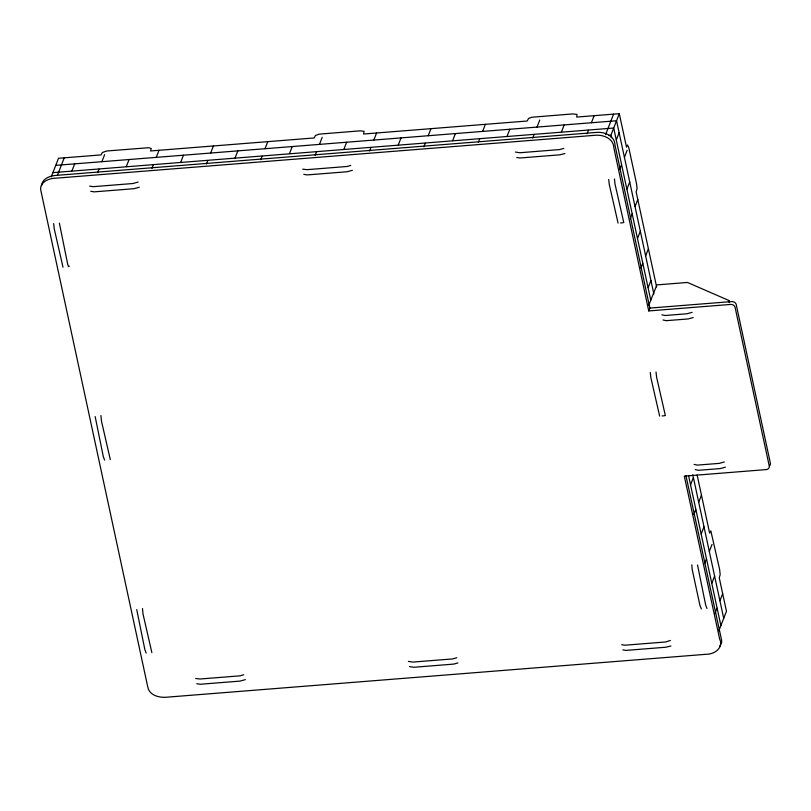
<?xml version="1.0" encoding="UTF-8"?>
<svg xmlns="http://www.w3.org/2000/svg" width="811" height="811" viewBox="0 0 811 811"><rect width="100%" height="100%" fill="white"/><g stroke="black" fill="none" stroke-linecap="round" stroke-linejoin="round"><path stroke-width="1.22" d="M53.648 223.593L54.236 228.793L63.005 267.255M59.375 223.137L67.749 264.498L68.529 266.596L69.31 266.17M95.171 416.611L103.311 456.664L104.589 460.101M136.735 609.598L144.875 649.652L146.152 653.088M608.716 179.444L609.304 184.634L618.073 223.096M614.444 178.988L615.032 184.178L623.791 222.64M650.28 372.431L650.868 377.632L659.637 416.094M656.008 371.975L656.596 377.176L665.365 415.637M697.531 564.993L705.671 605.047L706.949 608.483M100.929 415.546L101.436 420.909L110.306 459.644M142.493 608.544L143 613.907L151.87 652.632M691.844 564.841L692.158 569.322L699.954 605.503L701.424 608.99M41.665 185.638C42.101 178.329 50.637 175.571 56.831 175.338L595.791 132.467C604.002 131.483 614.829 135.457 615.002 145.139L649.854 308.079L648.739 310.937L730.772 304.419A4.035 3.457 21.3 0 1 735.019 307.055L769.335 466.376A4.035 3.457 21.3 0 1 766.344 469.579L684.312 476.118L719.651 639.027C723.929 647.756 714.278 654.436 706.442 654.264L167.492 697.136C159.97 698.048 149.346 695.716 147.784 687.008L40.966 191.072C38.522 182.617 48.832 178.106 55.716 178.197L594.676 135.325C602.887 134.342 613.714 138.316 613.886 147.987L648.739 310.937M51.296 176.788L58.504 158.287L101.122 154.901L102.348 152.488L106.971 150.978L148.727 147.714L151.251 148.494L150.542 150.968L314.192 137.951L315.418 135.538L319.078 134.16L360.013 130.845L364.068 131.291L363.612 134.018L527.262 121.001L528.498 118.487L531.823 117.24L572.617 113.925L577.037 114.432L576.682 117.068L619.3 113.682L626.497 147.095L627.481 144.976L628.758 147.561L636.554 183.762L637.101 188.517L636.138 191.862L656.626 286.972M57.419 175.298L64.231 157.831M71.915 170.939L74.673 163.863M97.584 172.692L98.962 169.154M101.872 161.693L104.629 154.617M126.303 166.61L129.061 159.534M151.971 168.374L153.35 164.836M156.259 157.364L159.017 150.288M180.701 162.281L183.458 155.205M206.369 164.045L207.748 160.507M210.657 153.046L213.415 145.96M235.089 157.952L237.846 150.876M260.757 159.716L262.135 156.178M265.045 148.717L267.802 141.641M289.486 153.634L292.244 146.548M315.144 155.388L316.533 151.85M319.443 144.388L322.2 137.312M343.874 149.305L346.632 142.229M369.542 151.069L370.921 147.521M373.83 140.06L376.588 132.984M398.272 144.976L401.029 137.9M423.93 146.74L425.309 143.202M428.218 135.731L430.986 128.655M452.66 140.648L455.417 133.572M478.328 142.412L479.706 138.874M482.616 131.412L485.373 124.326M507.047 136.319L509.815 129.243M532.715 138.083L534.094 134.545M537.004 127.084L539.771 120.008M561.445 132L564.203 124.914M587.113 133.754L588.492 130.216M591.401 122.755L594.159 115.679M605.553 134.717L613.572 114.138M611.403 137.769L610.876 135.295L619.3 113.682M616.36 139.796L619.117 132.71M619.675 169.529L621.51 164.815M624.419 157.344L627.177 150.268M626.964 189.054L629.731 181.978M630.279 218.798L632.124 214.074M635.033 206.612L637.791 199.536M637.578 238.322L640.335 231.247M640.893 268.066L642.738 263.342M645.647 255.881L648.405 248.805M648.192 287.591L650.949 280.515M648.739 305.321L656.88 284.894L687.454 282.461L728.907 300.496L729.353 302.574M728.45 301.682L728.907 300.496M690.637 484.664L693.395 477.578M693.952 514.397L695.787 509.683M698.697 502.212L701.454 495.136M701.241 533.922L703.999 526.846M704.556 563.665L706.401 558.951M709.311 551.48L712.068 544.404M711.855 583.19L714.613 576.114M714.714 614.109L717.005 608.209M719.925 600.748L722.682 593.672M718.85 630.806L726.463 611.261L719.266 577.848L720.188 574.523L719.6 569.332L710.831 530.87L709.625 533.08L697.125 475.023M719.752 646.276L721.608 642.515L721.648 640.406L685.984 475.814M138.164 182.059L133.014 183.509L93.042 186.682L89.626 186.104M139.279 187.24L134.129 188.689L94.167 191.862L90.741 191.295M352.349 170.29L347.199 171.739L307.227 174.923L303.811 174.345M245.327 679.638L240.178 681.088L200.216 684.261L196.789 683.693M670.373 640.447L665.75 641.957L624.815 645.211L621.713 644.694M692.067 312.357L686.968 313.776L665.121 315.489L661.888 314.8M693.182 317.547L688.083 318.956L666.236 320.669L663.003 319.98M724.294 461.976L719.185 463.385L697.348 465.108L694.104 464.409M725.409 467.156L720.3 468.576L698.464 470.289L695.23 469.599M350.768 165.414L347.047 166.478L307.116 169.661L302.696 169.154M563.797 148.393L559.702 149.559L519.729 152.752L515.411 152.042M564.922 153.573L559.813 154.83L519.881 158.003L516.779 157.486M243.746 674.762L240.036 675.827L200.094 679L195.674 678.503M456.786 657.731L452.68 658.907L412.708 662.09L408.399 661.391M457.901 662.922L453.795 664.087L413.823 667.281L409.514 666.581M670.971 645.972L665.861 647.229L625.93 650.402L622.828 649.885M55.746 165.363L616.542 120.758L653.859 294.038M52.908 172.631L613.704 128.026L650.757 300.08M608.585 135.478L610.876 135.295M620.537 222.964L622.828 222.782M649.854 308.079L731.887 301.56A4.035 3.457 21.3 0 1 736.135 304.196L770.45 463.517A4.035 3.457 21.3 0 1 769.406 465.869M662.1 415.952L664.391 415.769M692.787 474.759L723.706 618.337M688.62 475.834L720.878 625.605"/></g></svg>
